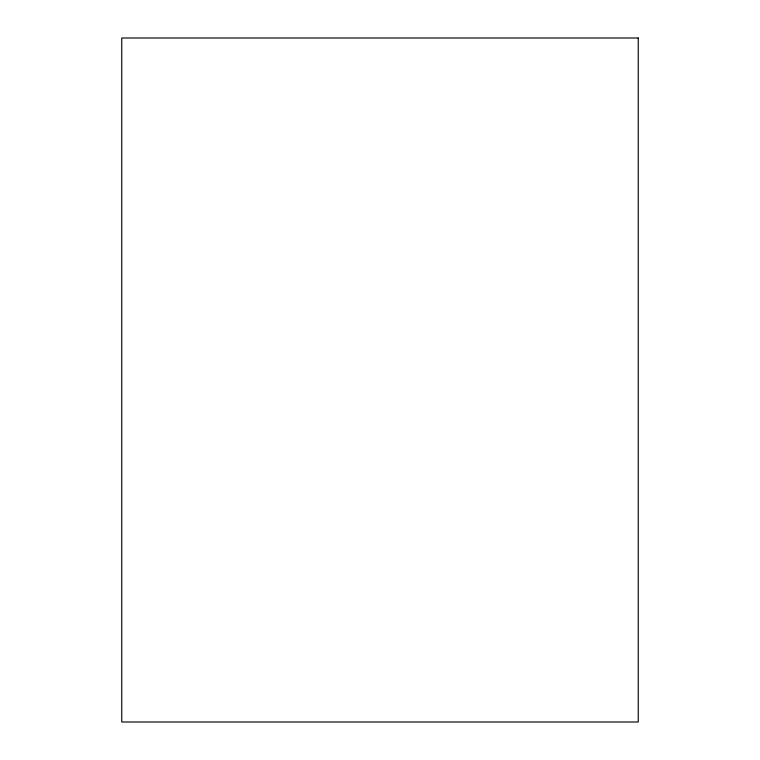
<?xml version="1.0" encoding="UTF-8"?>
<svg xmlns="http://www.w3.org/2000/svg" width="760" height="760" viewBox="0 0 760 760"><rect width="100%" height="100%" fill="white"/><g stroke="black" fill="none" stroke-linecap="round" stroke-linejoin="round"><path stroke-width="1.14" d="M638.248 38L121.752 38L121.752 722L638.248 722L638.248 38"/></g></svg>
